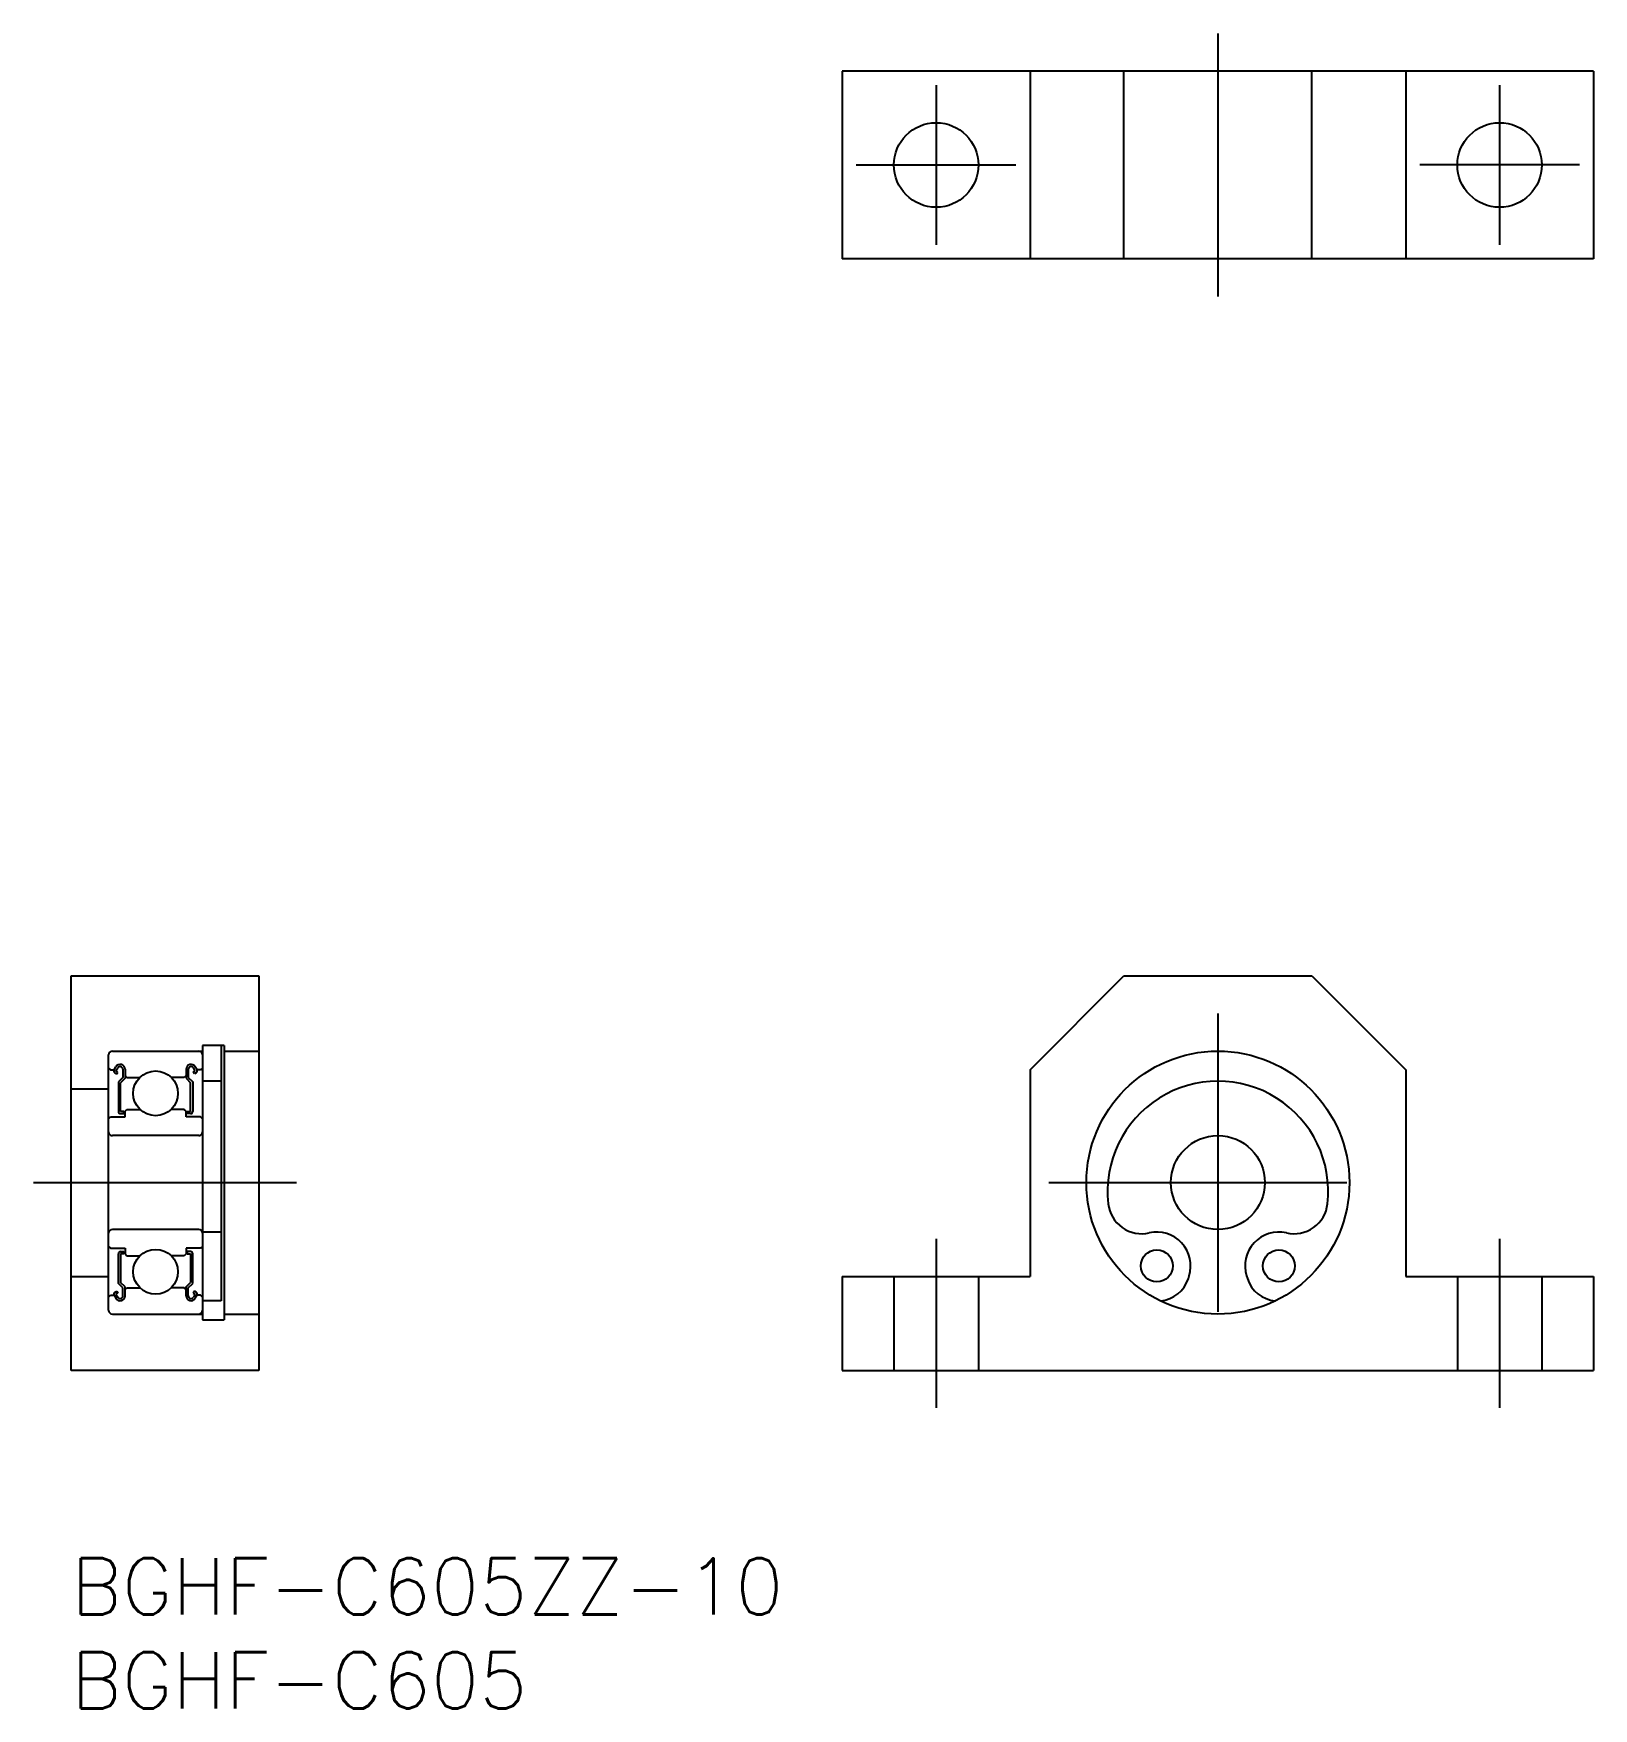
# Model space of a CAD drawing. Extents: x -2 to 81.1, y -8 to 81.2.
import ezdxf

# ---------------------------------------------------------------- set-up
doc = ezdxf.new("R2010")
doc.units = 0
doc.header["$LTSCALE"] = 0.5
doc.linetypes.add('CENTER', pattern=[50.8, 31.75, -6.35, 6.35, -6.35])
doc.linetypes.add('DASHED', pattern=[19.05, 12.7, -6.35])
for name, color, linetype in [('MSM_CENTER', 1, 'CENTER'), ('MSM_CONTINUOUS', 7, 'CONTINUOUS'), ('MSM_DASHED', 4, 'DASHED'), ('MSM_PART_NUMBER', 7, 'CONTINUOUS')]:
    doc.layers.add(name, color=color, linetype=linetype)
doc.styles.get("Standard").update_dxf_attribs({"font": 'txt.shx', "height": 1, "bigfont": 'bigfont.shx'})

msp = doc.modelspace()

# ---------------------------------------------------------------- linework, layer by layer
at = {"layer": 'MSM_CENTER'}
for p, q in [((61.061, 81.178), (61.061, 67.178)), ((46.061, 79.18), (46.061, 79.178)), ((76.061, 79.18), (76.061, 79.178)), ((46.061, 78.428), (46.061, 69.928)), ((76.061, 78.428), (76.061, 69.928)), ((41.811, 74.178), (50.311, 74.178)), ((80.311, 74.178), (71.811, 74.178)), ((61.061, 29), (61.061, 11)), ((-2, 20), (12, 20)), ((52.061, 20), (70.061, 20)), ((46.061, 17), (46.061, 8)), ((76.061, 17), (76.061, 8))]:
    msp.add_line(p, q, dxfattribs=at)
at = {"layer": 'MSM_CONTINUOUS'}
for p, q in [((81.061, 79.178), (41.061, 79.178)), ((41.061, 79.178), (41.061, 69.178)), ((51.061, 79.178), (51.061, 69.178)), ((56.061, 69.178), (56.061, 79.178)), ((66.061, 69.178), (66.061, 79.178)), ((71.061, 79.178), (71.061, 69.178)), ((81.061, 79.178), (81.061, 69.178)), ((81.061, 69.178), (41.061, 69.178)), ((0, 10), (0, 31)), ((0, 31), (10, 31)), ((10, 31), (10, 10)), ((51.061, 26), (56.061, 31)), ((56.061, 31), (66.061, 31)), ((66.061, 31), (71.061, 26)), ((2, 13.2), (2, 26.8)), ((2.2, 27), (7, 27)), ((7, 27.3), (7, 12.7)), ((8.15, 27.3, 1), (7, 27.3, 1)), ((8, 27.3), (8, 13.701)), ((8.15, 27.3), (8.15, 12.7)), ((8.15, 27, 1), (10, 27, 1)), ((2, 26.1), (2.1, 26)), ((2.1, 26), (2.291, 26)), ((2.291, 26), (2.386, 26.16)), ((2.392, 25.942), (2.487, 26.102)), ((2.493, 25.884), (2.392, 25.942)), ((2.434, 25.783), (2.493, 25.884)), ((2.757, 26.03), (2.757, 25.6)), ((2.873, 26.03), (2.873, 25.552)), ((6.127, 26.03), (6.127, 25.552)), ((6.243, 26.03), (6.243, 25.6)), ((6.507, 25.884), (6.608, 25.942)), ((6.566, 25.783), (6.507, 25.884)), ((6.608, 25.942), (6.513, 26.102)), ((6.709, 26), (6.614, 26.16)), ((6.9, 26), (6.709, 26)), ((7, 26.1), (6.9, 26)), ((51.061, 26), (51.061, 15)), ((71.061, 26), (71.061, 15)), ((0, 25), (2, 25)), ((2.334, 25.841), (2.434, 25.783)), ((2.757, 25.6), (2.524, 25.367)), ((2.524, 25.367), (2.524, 23.786)), ((2.873, 25.552), (2.64, 25.319)), ((2.64, 23.786), (2.64, 25.319)), ((2.873, 25.7), (2.973, 25.6)), ((2.973, 25.6), (3.666, 25.6)), ((6.027, 25.6), (5.334, 25.6)), ((6.127, 25.7), (6.027, 25.6)), ((6.127, 25.552), (6.36, 25.319)), ((6.243, 25.6), (6.476, 25.367)), ((6.36, 23.786), (6.36, 25.319)), ((6.476, 25.367), (6.476, 23.786)), ((6.666, 25.841), (6.566, 25.783)), ((8, 25.4, 1), (7, 25.4, 1)), ((2, 23.4), (2.1, 23.5)), ((2.1, 23.5), (2.873, 23.5)), ((2.815, 23.786), (2.64, 23.786)), ((2.64, 23.67), (2.815, 23.67)), ((2.815, 23.67), (2.815, 23.786)), ((2.873, 23.8), (2.973, 23.9)), ((2.873, 23.5), (2.873, 23.8)), ((2.973, 23.9), (3.666, 23.9)), ((6.027, 23.9), (5.334, 23.9)), ((6.127, 23.8), (6.027, 23.9)), ((6.127, 23.5), (6.127, 23.8)), ((6.9, 23.5), (6.127, 23.5)), ((6.185, 23.786), (6.36, 23.786)), ((6.185, 23.67), (6.185, 23.786)), ((6.36, 23.67), (6.185, 23.67)), ((7, 23.4), (6.9, 23.5)), ((7, 23.65), (7, 23.65)), ((6.8, 22.5), (2.2, 22.5)), ((6.8, 17.5), (2.2, 17.5)), ((8, 17.363, 1), (7, 17.363, 1)), ((2, 16.6), (2.1, 16.5)), ((2.1, 16.5), (2.873, 16.5)), ((2.524, 14.633), (2.524, 16.214)), ((2.64, 16.33), (2.815, 16.33)), ((2.815, 16.214), (2.64, 16.214)), ((2.64, 16.214), (2.64, 14.681)), ((2.815, 16.33), (2.815, 16.214)), ((2.873, 16.5), (2.873, 16.2)), ((2.873, 16.2), (2.973, 16.1)), ((2.973, 16.1), (3.666, 16.1)), ((6.027, 16.1), (5.334, 16.1)), ((6.127, 16.2), (6.027, 16.1)), ((6.127, 16.5), (6.127, 16.2)), ((6.9, 16.5), (6.127, 16.5)), ((6.36, 16.33), (6.185, 16.33)), ((6.185, 16.33), (6.185, 16.214)), ((6.185, 16.214), (6.36, 16.214)), ((6.36, 16.214), (6.36, 14.681)), ((6.476, 14.633), (6.476, 16.214)), ((7, 16.6), (6.9, 16.5)), ((0, 15), (2, 15)), ((2.757, 14.4), (2.524, 14.633)), ((2.873, 14.448), (2.64, 14.681)), ((2.757, 13.97), (2.757, 14.4)), ((2.873, 13.97), (2.873, 14.448)), ((2.873, 14.3), (2.973, 14.4)), ((2.973, 14.4), (3.666, 14.4)), ((6.027, 14.4), (5.334, 14.4)), ((6.127, 14.3), (6.027, 14.4)), ((6.127, 14.448), (6.36, 14.681)), ((6.127, 13.97), (6.127, 14.448)), ((6.243, 14.4), (6.476, 14.633)), ((6.243, 13.97), (6.243, 14.4)), ((41.061, 15), (51.061, 15)), ((41.061, 15), (41.061, 10)), ((59.49, 14.901), (59.531, 15.033)), ((62.591, 15.033), (62.631, 14.901)), ((71.061, 15), (81.061, 15)), ((81.061, 15), (81.061, 10)), ((2, 13.9), (2.1, 14)), ((2.1, 14), (2.291, 14)), ((2.291, 14), (2.386, 13.839)), ((2.334, 14.159), (2.434, 14.217)), ((2.493, 14.116), (2.392, 14.058)), ((2.392, 14.058), (2.487, 13.898)), ((2.434, 14.217), (2.493, 14.116)), ((6.566, 14.217), (6.507, 14.116)), ((6.507, 14.116), (6.608, 14.058)), ((6.608, 14.058), (6.513, 13.898)), ((6.666, 14.159), (6.566, 14.217)), ((6.709, 14), (6.614, 13.839)), ((6.9, 14), (6.709, 14)), ((7, 13.9), (6.9, 14)), ((8, 13.701, 1), (7, 13.701, 1)), ((2.2, 13), (7, 13)), ((7, 12.7, 1), (8.15, 12.7, 1)), ((8.15, 13, 1), (10, 13, 1)), ((10, 10), (0, 10)), ((41.061, 10), (81.061, 10))]:
    msp.add_line(p, q, dxfattribs=at)
for centre, radius in [((46.061, 74.178), 2.25), ((76.061, 74.178), 2.25), ((61.061, 20), 7), ((4.5, 24.75), 1.191), ((61.061, 20), 2.5), ((4.5, 15.25), 1.191), ((57.811, 15.563), 0.85), ((64.311, 15.563), 0.85)]:
    msp.add_circle(centre, radius, dxfattribs=at)
for centre, radius, start, end in [((2.2, 26.8), 0.2, 90, 180), ((6.8, 26.8), 0.2, 0, 90), ((2.392, 25.942), 0.116, 150.00319, 239.99854), ((2.612, 26.03), 0.261, 0, 150.00011), ((2.612, 26.03), 0.145, 0, 149.99983), ((6.388, 26.03), 0.261, 29.99989, 180), ((6.388, 26.03), 0.145, 30.00017, 180), ((6.608, 25.942), 0.116, 300.00146, 29.99681), ((61.061, 19.525), 5.875, 353.63107, 186.36893), ((2.64, 23.786), 0.116, 180.00005, 270.00003), ((6.36, 23.786), 0.116, 269.99997, 359.99995), ((2.2, 22.7), 0.2, 180, 270), ((6.8, 22.7), 0.2, 270, 0), ((57.011, 19.073), 1.8, 186.36893, 282.83714), ((65.111, 19.073), 1.8, 257.16286, 353.63107), ((2.2, 17.3), 0.2, 90, 180), ((6.8, 17.3), 0.2, 0, 90), ((57.811, 15.563), 1.8, 342.88178, 102.83714), ((64.311, 15.563), 1.8, 77.16286, 197.11822), ((2.64, 16.214), 0.116, 89.99997, 179.99995), ((6.36, 16.214), 0.116, 0.00005, 90.00003), ((57.866, 15.401), 1.7, 274.43307, 342.88178), ((64.256, 15.401), 1.7, 197.11822, 265.56693), ((2.392, 14.058), 0.116, 120.00146, 209.99681), ((2.612, 13.97), 0.261, 209.99989, 0), ((2.612, 13.97), 0.145, 210.00017, 0), ((6.388, 13.97), 0.261, 180, 330.00011), ((6.388, 13.97), 0.145, 180, 329.99983), ((6.608, 14.058), 0.116, 330.00319, 59.99854), ((2.2, 13.2), 0.2, 180, 270), ((6.8, 13.2), 0.2, 270, 0)]:
    msp.add_arc(centre, radius, start, end, dxfattribs=at)
at = {"layer": 'MSM_DASHED'}
for p, q in [((43.811, 15), (43.811, 10)), ((48.311, 15), (48.311, 10)), ((73.811, 15), (73.811, 10)), ((78.311, 15), (78.311, 10))]:
    msp.add_line(p, q, dxfattribs=at)

# ---------------------------------------------------------------- texts
at = {"layer": 'MSM_PART_NUMBER'}
for s, p in [('BGHF-C605ZZ-10', (0, -3)), ('BGHF-C605', (0, -8))]:
    msp.add_text(s, height=3, dxfattribs=at).set_placement(p)

doc.saveas('drawing.dxf')
